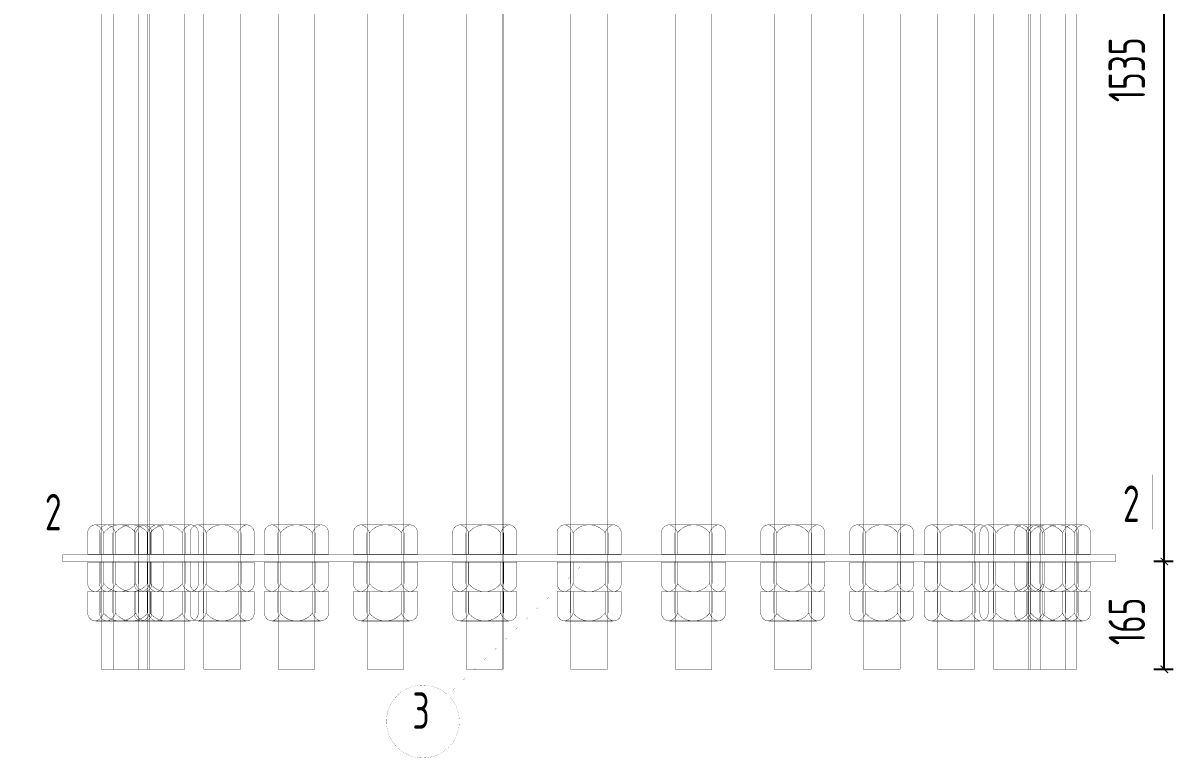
# Model space of a CAD drawing. Header units: inches. Extents: x -4449 to -2355, y -113 to 192.
# Drawn here: x -2601.8 to -2499.2, y 45.8 to 111.4 of the extents above; entities that cross this region are included whole.
import ezdxf
from ezdxf.enums import TextEntityAlignment as Align

# ---------------------------------------------------------------- set-up
doc = ezdxf.new("R2010")
doc.units = ezdxf.units.IN
doc.header["$MEASUREMENT"] = 0
doc.linetypes.add('细实线', pattern=[0])
doc.styles.get("Standard").update_dxf_attribs({"font": 'tssdeng.shx', "width": 0.7, "bigfont": 'hztxt.shx'})

msp = doc.modelspace()

# ---------------------------------------------------------------- linework, layer by layer
at = {"color": 2, "linetype": '细实线'}
for p, q in [((-2500.0162924, 63.3245862), (-2500.0162927, 152.8599178)), ((-2499.2423713, 63.3245862), (-2500.9449976, 63.3245862)), ((-2499.2423713, 63.3245862), (-2500.9449976, 63.3245862)), ((-2500.0162924, 53.7002671), (-2500.0162924, 63.3245862)), ((-2499.2423713, 53.7002671), (-2500.9449976, 53.7002671))]:
    msp.add_line(p, q, dxfattribs=at)
at = {"color": 3, "linetype": '细实线', "const_width": 0.0309568}
for points in [[(-2594.7896847, 53.7002674), (-2594.7896847, 164.5257596)], [(-2593.7403874, 53.7002671), (-2593.7403877, 164.5257593)], [(-2591.5232491, 164.5257596), (-2591.5232491, 53.7002674)], [(-2590.6451125, 53.7002671), (-2590.6451125, 164.5257593)], [(-2590.4739521, 164.5257593), (-2590.4739518, 53.7002671)], [(-2587.3786769, 164.5257593), (-2587.3786769, 53.7002671)], [(-2585.6590693, 53.7002671), (-2585.6590693, 164.5257593)], [(-2582.3926337, 164.5257593), (-2582.3926337, 53.7002671)], [(-2579.0322791, 53.7002671), (-2579.0322791, 164.5257593)], [(-2575.7658435, 164.5257593), (-2575.7658435, 53.7002671)], [(-2571.0970367, 53.7002671), (-2571.0970367, 164.5257593)], [(-2567.8306011, 164.5257593), (-2567.8306011, 53.7002671)], [(-2562.2512484, 53.7002671), (-2562.2512487, 164.5257593)], [(-2558.9848131, 164.5257593), (-2558.9848128, 53.7002671)], [(-2552.9384792, 53.7002671), (-2552.9384792, 164.5257593)], [(-2549.6720436, 164.5257593), (-2549.6720436, 53.7002671)], [(-2543.6257096, 53.7002671), (-2543.62571, 164.5257593)], [(-2540.3592744, 164.5257593), (-2540.3592741, 53.7002671)], [(-2534.7799216, 53.7002671), (-2534.7799216, 164.5257593)], [(-2531.513486, 164.5257593), (-2531.513486, 53.7002671)], [(-2526.8446792, 53.7002671), (-2526.8446795, 164.5257593)], [(-2523.578244, 164.5257593), (-2523.5782437, 53.7002671)], [(-2520.2178891, 53.7002671), (-2520.2178891, 164.5257593)], [(-2516.9514535, 164.5257593), (-2516.9514535, 53.7002671)], [(-2515.2318458, 53.7002671), (-2515.2318458, 164.5257593)], [(-2512.1365706, 53.7002671), (-2512.1365706, 164.5257593)], [(-2511.9654102, 164.5257593), (-2511.9654102, 53.7002671)], [(-2511.0872733, 53.7002671), (-2511.0872736, 164.5257593)], [(-2508.870135, 164.5257593), (-2508.870135, 53.7002671)], [(-2507.820838, 164.5257593), (-2507.8208377, 53.7002671)], [(-2594.7896847, 53.7002674), (-2591.5232491, 53.7002674)], [(-2593.7403874, 53.7002671), (-2590.4739518, 53.7002671)], [(-2590.6451125, 53.7002671), (-2587.3786769, 53.7002671)], [(-2585.6590693, 53.7002671), (-2582.3926337, 53.7002671)], [(-2579.0322791, 53.7002671), (-2575.7658435, 53.7002671)], [(-2571.0970367, 53.7002671), (-2567.8306011, 53.7002671)], [(-2562.2512484, 53.7002671), (-2558.9848128, 53.7002671)], [(-2552.9384792, 53.7002671), (-2549.6720436, 53.7002671)], [(-2543.6257096, 53.7002671), (-2540.3592741, 53.7002671)], [(-2534.7799216, 53.7002671), (-2531.513486, 53.7002671)], [(-2526.8446792, 53.7002671), (-2523.5782437, 53.7002671)], [(-2520.2178891, 53.7002671), (-2516.9514535, 53.7002671)], [(-2515.2318458, 53.7002671), (-2511.9654102, 53.7002671)], [(-2512.1365706, 53.7002671), (-2508.870135, 53.7002671)], [(-2511.0872733, 53.7002671), (-2507.8208377, 53.7002671)]]:
    msp.add_lwpolyline(points, dxfattribs=at)
at = {"color": 2, "linetype": '细实线'}
for points, const_width in [([(-2501.1010081, 66.2048089), (-2501.1010081, 71.0805115)], 0.0092871), ([(-2600.8064728, 65.4492032), (-2600.8064728, 70.3249057)], 0.0092871), ([(-2500.1258676, 70.105371), (-2505.0015701, 70.105371)], 0.0092871), ([(-2596.9059108, 69.3497652), (-2601.7816133, 69.3497652)], 0.0092871), ([(-2551.3052615, 63.6162322), (-2563.9030769, 51.4155551)], 0.0030957), ([(-2500.3446392, 63.6529331), (-2499.6879455, 62.9962394)], 0.0928705), ([(-2499.6879455, 62.9962394), (-2500.3446392, 63.6529331)], 0.0928705), ([(-2500.3446392, 54.0286139), (-2499.6879455, 53.3719202)], 0.0928705)]:
    msp.add_lwpolyline(points, dxfattribs=dict(at, const_width=const_width))
at = {"color": 5, "linetype": '细实线', "const_width": 0.0309568}
for points in [[(-2595.3000652, 66.5946063, 0.414214), (-2596.014598, 65.8800735, 0.414214)], [(-2594.5855324, 65.8800735, 0.250492), (-2595.3000652, 66.5946063, 0.250492)], [(-2594.2507682, 66.5946063, 0.414214), (-2594.965301, 65.8800735, 0.414214)], [(-2591.7274014, 65.8800735, 0.5), (-2594.5855324, 65.8800735, 0.5)], [(-2593.5362354, 65.8800735, 0.250492), (-2594.2507682, 66.5946063, 0.250492)], [(-2590.6781041, 65.8800735, 0.5), (-2593.5362354, 65.8800735, 0.5)], [(-2591.155493, 66.5946063, 0.414214), (-2591.8700258, 65.8800735, 0.414214)], [(-2591.0128686, 66.5946063, 0.250492), (-2591.7274011, 65.8800735, 0.250492)], [(-2590.4409602, 65.8800735, 0.250492), (-2591.155493, 66.5946063, 0.250492)], [(-2590.2983358, 65.8800735, 0.414214), (-2591.0128686, 66.5946063, 0.414214)], [(-2589.9635713, 66.5946063, 0.250492), (-2590.6781041, 65.8800735, 0.250492)], [(-2587.5828289, 65.8800735, 0.5), (-2590.4409602, 65.8800735, 0.5)], [(-2589.2490385, 65.8800735, 0.414214), (-2589.9635713, 66.5946063, 0.414214)], [(-2586.8682961, 66.5946063, 0.250492), (-2587.5828289, 65.8800735, 0.250492)], [(-2586.1694497, 66.5946063, 0.414214), (-2586.8839826, 65.8800735, 0.414214)], [(-2586.1537636, 65.8800735, 0.414214), (-2586.8682961, 66.5946063, 0.414214)], [(-2585.4549169, 65.8800735, 0.250492), (-2586.1694497, 66.5946063, 0.250492)], [(-2582.5967857, 65.8800735, 0.5), (-2585.4549169, 65.8800735, 0.5)], [(-2581.8822532, 66.5946063, 0.250492), (-2582.5967857, 65.8800735, 0.250492)], [(-2581.1677204, 65.8800735, 0.414214), (-2581.8822532, 66.5946063, 0.414214)], [(-2579.5426596, 66.5946063, 0.414214), (-2580.2571924, 65.8800735, 0.414214)], [(-2578.8281268, 65.8800735, 0.250492), (-2579.5426596, 66.594606, 0.250492)], [(-2575.9699955, 65.8800735, 0.5), (-2578.8281268, 65.8800735, 0.5)], [(-2575.2554627, 66.5946063, 0.250492), (-2575.9699955, 65.8800735, 0.250492)], [(-2574.5409302, 65.8800735, 0.414214), (-2575.2554627, 66.5946063, 0.414214)], [(-2571.6074172, 66.5946063, 0.414214), (-2572.32195, 65.8800735, 0.414214)], [(-2570.8928844, 65.8800735, 0.250492), (-2571.6074172, 66.594606, 0.250492)], [(-2568.0347534, 65.8800735, 0.5), (-2570.8928844, 65.8800735, 0.5)], [(-2567.3202206, 66.5946063, 0.250492), (-2568.0347531, 65.8800735, 0.250492)], [(-2566.6056878, 65.8800735, 0.414214), (-2567.3202206, 66.5946063, 0.414214)], [(-2562.7616292, 66.5946063, 0.414214), (-2563.4761617, 65.8800735, 0.414214)], [(-2562.0470963, 65.8800735, 0.250492), (-2562.7616292, 66.594606, 0.250492)], [(-2559.1889651, 65.8800735, 0.5), (-2562.0470963, 65.8800735, 0.5)], [(-2558.4744323, 66.5946063, 0.250492), (-2559.1889651, 65.8800735, 0.250492)], [(-2557.7598995, 65.8800735, 0.414214), (-2558.4744323, 66.5946063, 0.414214)], [(-2553.4488596, 66.5946063, 0.414214), (-2554.1633925, 65.8800735, 0.414214)], [(-2552.7343268, 65.8800735, 0.250492), (-2553.4488596, 66.594606, 0.250492)], [(-2549.8761959, 65.8800735, 0.5), (-2552.7343268, 65.8800735, 0.5)], [(-2549.1616631, 66.5946063, 0.250492), (-2549.8761956, 65.8800735, 0.250492)], [(-2548.4471303, 65.8800735, 0.414214), (-2549.1616631, 66.5946063, 0.414214)], [(-2544.1360905, 66.594606, 0.414214), (-2544.850623, 65.8800735, 0.414214)], [(-2543.4215576, 65.8800735, 0.250492), (-2544.1360905, 66.594606, 0.250492)], [(-2540.5634264, 65.8800735, 0.5), (-2543.4215576, 65.8800735, 0.5)], [(-2539.8488936, 66.594606, 0.250492), (-2540.5634264, 65.8800732, 0.250492)], [(-2539.1343608, 65.8800735, 0.414214), (-2539.8488936, 66.594606, 0.414214)], [(-2535.2903021, 66.594606, 0.414214), (-2536.0048349, 65.8800732, 0.414214)], [(-2534.5757693, 65.8800732, 0.250492), (-2535.2903021, 66.594606, 0.250492)], [(-2531.7176381, 65.8800732, 0.5), (-2534.5757693, 65.8800732, 0.5)], [(-2531.0031056, 66.594606, 0.250492), (-2531.7176381, 65.8800732, 0.250492)], [(-2530.2885727, 65.8800732, 0.414214), (-2531.0031056, 66.594606, 0.414214)], [(-2527.3550597, 66.594606, 0.414214), (-2528.0695925, 65.8800732, 0.414214)], [(-2526.6405269, 65.8800732, 0.250492), (-2527.3550597, 66.594606, 0.250492)], [(-2523.782396, 65.8800732, 0.5), (-2526.6405269, 65.8800732, 0.5)], [(-2523.0678632, 66.594606, 0.250492), (-2523.7823957, 65.8800732, 0.250492)], [(-2522.3533304, 65.8800732, 0.414214), (-2523.0678632, 66.594606, 0.414214)], [(-2520.7282695, 66.594606, 0.414214), (-2521.4428024, 65.8800732, 0.414214)], [(-2520.0137367, 65.8800732, 0.250492), (-2520.7282695, 66.594606, 0.250492)], [(-2517.1556055, 65.8800732, 0.5), (-2520.0137367, 65.8800732, 0.5)], [(-2516.441073, 66.594606, 0.250492), (-2517.1556055, 65.8800732, 0.250492)], [(-2515.7422263, 66.594606, 0.414214), (-2516.4567591, 65.8800732, 0.414214)], [(-2515.7265402, 65.8800732, 0.414214), (-2516.441073, 66.594606, 0.414214)], [(-2515.0276935, 65.8800732, 0.250492), (-2515.7422263, 66.594606, 0.250492)], [(-2512.1695623, 65.8800732, 0.5), (-2515.0276935, 65.8800732, 0.5)], [(-2512.6469511, 66.594606, 0.414214), (-2513.3614839, 65.8800732, 0.414214)], [(-2511.9324183, 65.8800732, 0.250492), (-2512.6469511, 66.594606, 0.250492)], [(-2511.5976541, 66.594606, 0.414214), (-2512.3121866, 65.8800732, 0.414214)], [(-2511.4550298, 66.594606, 0.250492), (-2512.1695623, 65.8800732, 0.250492)], [(-2509.0742871, 65.8800732, 0.5), (-2511.9324183, 65.8800732, 0.5)], [(-2510.8831213, 65.8800732, 0.250492), (-2511.5976541, 66.594606, 0.250492)], [(-2510.7404969, 65.8800732, 0.414214), (-2511.4550298, 66.594606, 0.414214)], [(-2508.0249901, 65.8800732, 0.5), (-2510.8831213, 65.8800732, 0.5)], [(-2508.3597546, 66.594606, 0.250492), (-2509.0742871, 65.8800732, 0.250492)], [(-2507.6452217, 65.8800732, 0.414214), (-2508.3597546, 66.594606, 0.414214)], [(-2507.3104572, 66.594606, 0.250492), (-2508.0249901, 65.8800732, 0.250492)], [(-2506.5959244, 65.8800732, 0.414214), (-2507.3104572, 66.594606, 0.414214)], [(-2596.014598, 61.3523912, 0.414214), (-2595.3000652, 60.6378584, 0.414214)], [(-2595.3000652, 60.6378584, 0.250492), (-2594.5855327, 61.3523912, 0.250492)], [(-2594.965301, 61.3523912, 0.414214), (-2594.2507682, 60.6378584, 0.414214)], [(-2594.5855324, 61.3523912, 0.5), (-2591.7274014, 61.3523912, 0.5)], [(-2594.2507682, 60.6378584, 0.250492), (-2593.5362354, 61.3523912, 0.250492)], [(-2593.5362354, 61.3523912, 0.5), (-2590.6781041, 61.3523912, 0.5)], [(-2591.8700258, 61.3523912, 0.414214), (-2591.155493, 60.6378584, 0.414214)], [(-2591.7274014, 61.3523912, 0.250492), (-2591.0128686, 60.6378584, 0.250492)], [(-2591.155493, 60.6378584, 0.250492), (-2590.4409602, 61.3523912, 0.250492)], [(-2591.0128686, 60.6378584, 0.414214), (-2590.2983358, 61.3523912, 0.414214)], [(-2590.6781041, 61.3523912, 0.250492), (-2589.9635713, 60.6378584, 0.250492)], [(-2590.4409602, 61.3523912, 0.5), (-2587.5828289, 61.3523912, 0.5)], [(-2589.9635713, 60.6378584, 0.414214), (-2589.2490385, 61.3523912, 0.414214)], [(-2587.5828289, 61.3523912, 0.250492), (-2586.8682961, 60.6378584, 0.250492)], [(-2586.8839826, 61.3523912, 0.414214), (-2586.1694497, 60.6378584, 0.414214)], [(-2586.8682961, 60.6378584, 0.414214), (-2586.1537636, 61.3523912, 0.414214)], [(-2586.1694497, 60.6378584, 0.250492), (-2585.4549169, 61.3523912, 0.250492)], [(-2585.4549169, 61.3523912, 0.5), (-2582.5967857, 61.3523912, 0.5)], [(-2582.5967857, 61.3523912, 0.250492), (-2581.8822529, 60.6378584, 0.250492)], [(-2581.8822532, 60.6378584, 0.414214), (-2581.1677204, 61.3523912, 0.414214)], [(-2580.2571924, 61.3523912, 0.414214), (-2579.5426596, 60.6378584, 0.414214)], [(-2579.5426596, 60.6378584, 0.250492), (-2578.8281268, 61.3523912, 0.250492)], [(-2578.8281268, 61.3523912, 0.5), (-2575.9699955, 61.3523912, 0.5)], [(-2575.9699955, 61.3523912, 0.250492), (-2575.2554627, 60.6378584, 0.250492)], [(-2575.2554627, 60.6378584, 0.414214), (-2574.5409302, 61.3523912, 0.414214)], [(-2572.32195, 61.3523909, 0.414214), (-2571.6074172, 60.6378584, 0.414214)], [(-2571.6074172, 60.6378584, 0.250492), (-2570.8928847, 61.3523912, 0.250492)], [(-2570.8928844, 61.3523909, 0.5), (-2568.0347534, 61.3523909, 0.5)], [(-2568.0347534, 61.3523909, 0.250492), (-2567.3202206, 60.6378584, 0.250492)], [(-2567.3202206, 60.6378584, 0.414214), (-2566.6056878, 61.3523909, 0.414214)], [(-2563.4761617, 61.3523909, 0.414214), (-2562.7616292, 60.6378581, 0.414214)], [(-2562.7616292, 60.6378581, 0.250492), (-2562.0470963, 61.3523909, 0.250492)], [(-2562.0470963, 61.3523909, 0.5), (-2559.1889651, 61.3523909, 0.5)], [(-2559.1889651, 61.3523909, 0.250492), (-2558.4744323, 60.6378584, 0.250492)], [(-2558.4744323, 60.6378581, 0.414214), (-2557.7598995, 61.3523909, 0.414214)], [(-2554.1633925, 61.3523909, 0.414214), (-2553.4488596, 60.6378581, 0.414214)], [(-2553.4488596, 60.6378581, 0.250492), (-2552.7343271, 61.3523909, 0.250492)], [(-2552.7343268, 61.3523909, 0.5), (-2549.8761959, 61.3523909, 0.5)], [(-2549.8761959, 61.3523909, 0.250492), (-2549.1616631, 60.6378584, 0.250492)], [(-2549.1616631, 60.6378581, 0.414214), (-2548.4471303, 61.3523909, 0.414214)], [(-2544.850623, 61.3523909, 0.414214), (-2544.1360905, 60.6378581, 0.414214)], [(-2544.1360905, 60.6378581, 0.250492), (-2543.4215576, 61.3523909, 0.250492)], [(-2543.4215576, 61.3523909, 0.5), (-2540.5634264, 61.3523909, 0.5)], [(-2540.5634264, 61.3523909, 0.250492), (-2539.8488936, 60.6378584, 0.250492)], [(-2539.8488936, 60.6378581, 0.414214), (-2539.1343608, 61.3523909, 0.414214)], [(-2536.0048349, 61.3523909, 0.414214), (-2535.2903021, 60.6378581, 0.414214)], [(-2535.2903021, 60.6378581, 0.250492), (-2534.5757693, 61.3523909, 0.250492)], [(-2534.5757693, 61.3523909, 0.5), (-2531.7176381, 61.3523909, 0.5)], [(-2531.7176381, 61.3523909, 0.250492), (-2531.0031052, 60.6378584, 0.250492)], [(-2531.0031056, 60.6378581, 0.414214), (-2530.2885727, 61.3523909, 0.414214)], [(-2528.0695925, 61.3523909, 0.414214), (-2527.3550597, 60.6378581, 0.414214)], [(-2527.3550597, 60.6378581, 0.250492), (-2526.6405272, 61.3523909, 0.250492)], [(-2526.6405269, 61.3523909, 0.5), (-2523.782396, 61.3523909, 0.5)], [(-2523.782396, 61.3523909, 0.250492), (-2523.0678632, 60.6378581, 0.250492)], [(-2523.0678632, 60.6378581, 0.414214), (-2522.3533304, 61.3523909, 0.414214)], [(-2521.4428024, 61.3523909, 0.414214), (-2520.7282695, 60.6378581, 0.414214)], [(-2520.7282695, 60.6378581, 0.250492), (-2520.0137367, 61.3523909, 0.250492)], [(-2520.0137367, 61.3523909, 0.5), (-2517.1556055, 61.3523909, 0.5)], [(-2517.1556055, 61.3523909, 0.250492), (-2516.4410727, 60.6378581, 0.250492)], [(-2516.4567591, 61.3523909, 0.414214), (-2515.7422263, 60.6378581, 0.414214)], [(-2516.441073, 60.6378581, 0.414214), (-2515.7265402, 61.3523909, 0.414214)], [(-2515.7422263, 60.6378581, 0.250492), (-2515.0276935, 61.3523909, 0.250492)], [(-2515.0276935, 61.3523909, 0.5), (-2512.1695623, 61.3523909, 0.5)], [(-2513.3614839, 61.3523909, 0.414214), (-2512.6469511, 60.6378581, 0.414214)], [(-2512.6469511, 60.6378581, 0.250492), (-2511.9324183, 61.3523909, 0.250492)], [(-2512.3121866, 61.3523909, 0.414214), (-2511.5976541, 60.6378581, 0.414214)], [(-2512.1695623, 61.3523909, 0.250492), (-2511.4550294, 60.6378581, 0.250492)], [(-2511.9324183, 61.3523909, 0.5), (-2509.0742871, 61.3523909, 0.5)], [(-2511.5976541, 60.6378581, 0.250492), (-2510.8831213, 61.3523909, 0.250492)], [(-2511.4550298, 60.6378581, 0.414214), (-2510.7404969, 61.3523909, 0.414214)], [(-2510.8831213, 61.3523909, 0.5), (-2508.0249901, 61.3523909, 0.5)], [(-2509.0742871, 61.3523909, 0.250492), (-2508.3597542, 60.6378581, 0.250492)], [(-2508.3597546, 60.6378581, 0.414214), (-2507.6452217, 61.3523909, 0.414214)], [(-2508.0249901, 61.3523909, 0.250492), (-2507.3104572, 60.6378581, 0.250492)], [(-2507.3104572, 60.6378581, 0.414214), (-2506.5959244, 61.3523909, 0.414214)], [(-2596.014598, 58.7275767, 0.414214), (-2595.3000652, 58.0130439, 0.414214)], [(-2595.3000652, 58.0130439, 0.250492), (-2594.5855327, 58.7275767, 0.250492)], [(-2594.965301, 58.7275767, 0.414214), (-2594.2507682, 58.0130439, 0.414214)], [(-2594.5855324, 58.7275767, 0.5), (-2591.7274014, 58.7275767, 0.5)], [(-2594.2507682, 58.0130439, 0.250492), (-2593.5362354, 58.7275767, 0.250492)], [(-2593.5362354, 58.7275767, 0.5), (-2590.6781041, 58.7275767, 0.5)], [(-2591.8700258, 58.7275767, 0.414214), (-2591.155493, 58.0130439, 0.414214)], [(-2591.7274014, 58.7275767, 0.250492), (-2591.0128686, 58.0130442, 0.250492)], [(-2591.155493, 58.0130439, 0.250492), (-2590.4409602, 58.7275767, 0.250492)], [(-2591.0128686, 58.0130439, 0.414214), (-2590.2983358, 58.7275767, 0.414214)], [(-2590.6781041, 58.7275767, 0.250492), (-2589.9635713, 58.0130442, 0.250492)], [(-2590.4409602, 58.7275767, 0.5), (-2587.5828289, 58.7275767, 0.5)], [(-2589.9635713, 58.0130439, 0.414214), (-2589.2490385, 58.7275767, 0.414214)], [(-2587.5828289, 58.7275767, 0.250492), (-2586.8682961, 58.0130442, 0.250492)], [(-2586.8839826, 58.7275767, 0.414214), (-2586.1694497, 58.0130439, 0.414214)], [(-2586.8682961, 58.0130439, 0.414214), (-2586.1537636, 58.7275767, 0.414214)], [(-2586.1694497, 58.0130439, 0.250492), (-2585.4549169, 58.7275767, 0.250492)], [(-2585.4549169, 58.7275767, 0.5), (-2582.5967857, 58.7275767, 0.5)], [(-2582.5967857, 58.7275767, 0.250492), (-2581.8822529, 58.0130442, 0.250492)], [(-2581.8822532, 58.0130439, 0.414214), (-2581.1677204, 58.7275767, 0.414214)], [(-2580.2571924, 58.7275767, 0.414214), (-2579.5426596, 58.0130439, 0.414214)], [(-2579.5426596, 58.0130439, 0.250492), (-2578.8281268, 58.7275767, 0.250492)], [(-2578.8281268, 58.7275767, 0.5), (-2575.9699955, 58.7275767, 0.5)], [(-2575.9699955, 58.7275767, 0.250492), (-2575.2554627, 58.0130442, 0.250492)], [(-2575.2554627, 58.0130439, 0.414214), (-2574.5409302, 58.7275767, 0.414214)], [(-2572.32195, 58.7275767, 0.414214), (-2571.6074172, 58.0130439, 0.414214)], [(-2571.6074172, 58.0130439, 0.250492), (-2570.8928847, 58.7275767, 0.250492)], [(-2570.8928844, 58.7275767, 0.5), (-2568.0347534, 58.7275767, 0.5)], [(-2568.0347534, 58.7275767, 0.250492), (-2567.3202206, 58.0130442, 0.250492)], [(-2567.3202206, 58.0130439, 0.414214), (-2566.6056878, 58.7275767, 0.414214)], [(-2563.4761617, 58.7275767, 0.414214), (-2562.7616292, 58.0130439, 0.414214)], [(-2562.7616292, 58.0130439, 0.250492), (-2562.0470963, 58.7275767, 0.250492)], [(-2562.0470963, 58.7275767, 0.5), (-2559.1889651, 58.7275767, 0.5)], [(-2559.1889651, 58.7275767, 0.250492), (-2558.4744323, 58.0130439, 0.250492)], [(-2558.4744323, 58.0130439, 0.414214), (-2557.7598995, 58.7275767, 0.414214)], [(-2554.1633925, 58.7275767, 0.414214), (-2553.4488596, 58.0130439, 0.414214)], [(-2553.4488596, 58.0130439, 0.250492), (-2552.7343271, 58.7275767, 0.250492)], [(-2552.7343268, 58.7275767, 0.5), (-2549.8761959, 58.7275767, 0.5)], [(-2549.8761959, 58.7275767, 0.250492), (-2549.1616631, 58.0130439, 0.250492)], [(-2549.1616631, 58.0130439, 0.414214), (-2548.4471303, 58.7275767, 0.414214)], [(-2544.850623, 58.7275767, 0.414214), (-2544.1360905, 58.0130439, 0.414214)], [(-2544.1360905, 58.0130439, 0.250492), (-2543.4215576, 58.7275767, 0.250492)], [(-2543.4215576, 58.7275767, 0.5), (-2540.5634264, 58.7275767, 0.5)], [(-2540.5634264, 58.7275767, 0.250492), (-2539.8488936, 58.0130439, 0.250492)], [(-2539.8488936, 58.0130439, 0.414214), (-2539.1343608, 58.7275767, 0.414214)], [(-2536.0048349, 58.7275767, 0.414214), (-2535.2903021, 58.0130439, 0.414214)], [(-2535.2903021, 58.0130439, 0.250492), (-2534.5757693, 58.7275767, 0.250492)], [(-2534.5757693, 58.7275767, 0.5), (-2531.7176381, 58.7275767, 0.5)], [(-2531.7176381, 58.7275767, 0.250492), (-2531.0031052, 58.0130439, 0.250492)], [(-2531.0031056, 58.0130439, 0.414214), (-2530.2885727, 58.7275767, 0.414214)], [(-2528.0695925, 58.7275767, 0.414214), (-2527.3550597, 58.0130439, 0.414214)], [(-2527.3550597, 58.0130439, 0.250492), (-2526.6405272, 58.7275767, 0.250492)], [(-2526.6405269, 58.7275767, 0.5), (-2523.782396, 58.7275767, 0.5)], [(-2523.782396, 58.7275767, 0.250492), (-2523.0678632, 58.0130439, 0.250492)], [(-2523.0678632, 58.0130439, 0.414214), (-2522.3533304, 58.7275767, 0.414214)], [(-2521.4428024, 58.7275767, 0.414214), (-2520.7282695, 58.0130439, 0.414214)], [(-2520.7282695, 58.0130439, 0.250492), (-2520.0137367, 58.7275767, 0.250492)], [(-2520.0137367, 58.7275764, 0.5), (-2517.1556055, 58.7275764, 0.5)], [(-2517.1556055, 58.7275764, 0.250492), (-2516.4410727, 58.0130439, 0.250492)], [(-2516.4567591, 58.7275764, 0.414214), (-2515.7422263, 58.0130439, 0.414214)], [(-2516.441073, 58.0130439, 0.414214), (-2515.7265402, 58.7275764, 0.414214)], [(-2515.7422263, 58.0130439, 0.250492), (-2515.0276935, 58.7275767, 0.250492)], [(-2515.0276935, 58.7275764, 0.5), (-2512.1695623, 58.7275764, 0.5)], [(-2513.3614839, 58.7275764, 0.414214), (-2512.6469511, 58.0130439, 0.414214)], [(-2512.6469511, 58.0130439, 0.250492), (-2511.9324183, 58.7275767, 0.250492)], [(-2512.3121866, 58.7275764, 0.414214), (-2511.5976541, 58.0130439, 0.414214)], [(-2512.1695623, 58.7275764, 0.250492), (-2511.4550294, 58.0130439, 0.250492)], [(-2511.9324183, 58.7275764, 0.5), (-2509.0742871, 58.7275764, 0.5)], [(-2511.5976541, 58.0130439, 0.250492), (-2510.8831213, 58.7275767, 0.250492)], [(-2511.4550298, 58.0130439, 0.414214), (-2510.7404969, 58.7275764, 0.414214)], [(-2510.8831213, 58.7275764, 0.5), (-2508.0249901, 58.7275764, 0.5)], [(-2509.0742871, 58.7275764, 0.250492), (-2508.3597542, 58.0130439, 0.250492)], [(-2508.3597546, 58.0130436, 0.414214), (-2507.6452217, 58.7275764, 0.414214)], [(-2508.0249901, 58.7275764, 0.250492), (-2507.3104572, 58.0130439, 0.250492)], [(-2507.3104572, 58.0130436, 0.414214), (-2506.5959244, 58.7275764, 0.414214)]]:
    msp.add_lwpolyline(points, format="xyb", dxfattribs=at)
for points in [[(-2596.014598, 65.8800735), (-2596.014598, 63.9697921)], [(-2595.3000652, 66.5946063), (-2591.0128686, 66.5946063)], [(-2594.965301, 65.8800735), (-2594.965301, 63.9697921)], [(-2594.8480139, 65.8800735), (-2594.8480139, 63.9697921)], [(-2594.5855324, 65.8800735), (-2594.5855324, 63.9697921)], [(-2594.2507682, 66.5946063), (-2589.9635713, 66.5946063)], [(-2593.7987169, 65.8800735), (-2593.7987169, 63.9697921)], [(-2593.5362354, 65.8800735), (-2593.5362354, 63.9697921)], [(-2591.8700258, 65.8800735), (-2591.8700258, 63.9697921)], [(-2591.7274014, 65.8800735), (-2591.7274014, 63.9697921)], [(-2591.4649199, 65.8800735), (-2591.4649199, 63.9697921)], [(-2591.155493, 66.5946063), (-2586.8682961, 66.5946063)], [(-2590.7034417, 65.8800735), (-2590.7034417, 63.9697921)], [(-2590.6781041, 65.8800735), (-2590.6781041, 63.9697921)], [(-2590.4409602, 65.8800735), (-2590.4409602, 63.9697921)], [(-2590.4156229, 65.8800735), (-2590.4156229, 63.9697921)], [(-2590.2983358, 65.8800735), (-2590.2983358, 63.9697921)], [(-2589.2490385, 65.8800735), (-2589.2490385, 63.9697921)], [(-2587.5828289, 65.8800735), (-2587.5828289, 63.9697921)], [(-2587.3203477, 65.8800735), (-2587.3203477, 63.9697921)], [(-2586.8839826, 65.8800735), (-2586.8839826, 63.9697921)], [(-2586.1694497, 66.5946063), (-2581.8822532, 66.5946063)], [(-2586.1537636, 65.8800735), (-2586.1537636, 63.9697921)], [(-2585.7173984, 65.8800735), (-2585.7173984, 63.9697921)], [(-2585.4549169, 65.8800735), (-2585.4549169, 63.9697921)], [(-2582.5967857, 65.8800735), (-2582.5967857, 63.9697921)], [(-2582.3343045, 65.8800735), (-2582.3343045, 63.9697921)], [(-2581.1677204, 65.8800735), (-2581.1677204, 63.9697921)], [(-2580.2571924, 65.8800735), (-2580.2571924, 63.9697921)], [(-2579.5426596, 66.5946063), (-2575.2554627, 66.5946063)], [(-2579.0906083, 65.8800735), (-2579.0906083, 63.9697921)], [(-2578.8281268, 65.8800735), (-2578.8281268, 63.9697921)], [(-2575.9699955, 65.8800735), (-2575.9699955, 63.9697921)], [(-2575.7075143, 65.8800735), (-2575.7075143, 63.9697921)], [(-2574.5409302, 65.8800735), (-2574.5409302, 63.9697918)], [(-2572.32195, 65.8800735), (-2572.32195, 63.9697918)], [(-2571.6074172, 66.5946063), (-2567.3202206, 66.5946063)], [(-2571.1553659, 65.8800735), (-2571.1553659, 63.9697918)], [(-2570.8928844, 65.8800735), (-2570.8928844, 63.9697918)], [(-2568.0347534, 65.8800735), (-2568.0347534, 63.9697918)], [(-2567.7722719, 65.8800735), (-2567.7722719, 63.9697918)], [(-2566.6056878, 65.8800735), (-2566.6056878, 63.9697918)], [(-2563.4761617, 65.8800735), (-2563.4761617, 63.9697918)], [(-2562.7616292, 66.5946063), (-2558.4744323, 66.5946063)], [(-2562.3095775, 65.8800735), (-2562.3095775, 63.9697918)], [(-2562.0470963, 65.8800735), (-2562.0470963, 63.9697918)], [(-2559.1889651, 65.8800735), (-2559.1889651, 63.9697918)], [(-2558.9264836, 65.8800735), (-2558.9264836, 63.9697918)], [(-2557.7598995, 65.8800735), (-2557.7598995, 63.9697918)], [(-2554.1633925, 65.8800735), (-2554.1633925, 63.9697918)], [(-2553.4488596, 66.5946063), (-2549.1616631, 66.5946063)], [(-2552.9968083, 65.8800735), (-2552.9968083, 63.9697918)], [(-2552.7343268, 65.8800735), (-2552.7343268, 63.9697918)], [(-2549.8761959, 65.8800735), (-2549.8761959, 63.9697918)], [(-2549.6137144, 65.8800735), (-2549.6137144, 63.9697918)], [(-2548.4471303, 65.8800735), (-2548.4471303, 63.9697918)], [(-2544.850623, 65.8800735), (-2544.850623, 63.9697918)], [(-2544.1360905, 66.594606), (-2539.8488936, 66.594606)], [(-2543.6840388, 65.8800735), (-2543.6840388, 63.9697918)], [(-2543.4215576, 65.8800735), (-2543.4215576, 63.9697918)], [(-2540.5634264, 65.8800735), (-2540.5634264, 63.9697918)], [(-2540.3009449, 65.8800735), (-2540.3009449, 63.9697918)], [(-2539.1343608, 65.8800735), (-2539.1343608, 63.9697918)], [(-2536.0048349, 65.8800732), (-2536.0048349, 63.9697918)], [(-2535.2903021, 66.594606), (-2531.0031056, 66.594606)], [(-2534.8382508, 65.8800732), (-2534.8382508, 63.9697918)], [(-2534.5757693, 65.8800732), (-2534.5757693, 63.9697918)], [(-2531.7176381, 65.8800732), (-2531.7176381, 63.9697918)], [(-2531.4551569, 65.8800732), (-2531.4551569, 63.9697918)], [(-2530.2885727, 65.8800732), (-2530.2885727, 63.9697918)], [(-2528.0695925, 65.8800732), (-2528.0695925, 63.9697918)], [(-2527.3550597, 66.594606), (-2523.0678632, 66.594606)], [(-2526.9030084, 65.8800732), (-2526.9030084, 63.9697918)], [(-2526.6405269, 65.8800732), (-2526.6405269, 63.9697918)], [(-2523.782396, 65.8800732), (-2523.782396, 63.9697918)], [(-2523.5199145, 65.8800732), (-2523.5199145, 63.9697918)], [(-2522.3533304, 65.8800732), (-2522.3533304, 63.9697918)], [(-2521.4428024, 65.8800732), (-2521.4428024, 63.9697918)], [(-2520.7282695, 66.594606), (-2516.441073, 66.594606)], [(-2520.2762182, 65.8800732), (-2520.2762182, 63.9697918)], [(-2520.0137367, 65.8800732), (-2520.0137367, 63.9697918)], [(-2517.1556055, 65.8800732), (-2517.1556055, 63.9697918)], [(-2516.8931243, 65.8800732), (-2516.8931243, 63.9697918)], [(-2516.4567591, 65.8800732), (-2516.4567591, 63.9697918)], [(-2515.7422263, 66.594606), (-2511.4550298, 66.594606)], [(-2515.7265402, 65.8800732), (-2515.7265402, 63.9697918)], [(-2515.290175, 65.8800732), (-2515.290175, 63.9697918)], [(-2515.0276935, 65.8800732), (-2515.0276935, 63.9697918)], [(-2513.3614839, 65.8800732), (-2513.3614839, 63.9697918)], [(-2512.6469511, 66.594606), (-2508.3597546, 66.594606)], [(-2512.3121866, 65.8800732), (-2512.3121866, 63.9697918)], [(-2512.1948998, 65.8800732), (-2512.1948998, 63.9697918)], [(-2512.1695623, 65.8800732), (-2512.1695623, 63.9697918)], [(-2511.9324183, 65.8800732), (-2511.9324183, 63.9697918)], [(-2511.9070811, 65.8800732), (-2511.9070811, 63.9697918)], [(-2511.5976541, 66.594606), (-2507.3104572, 66.594606)], [(-2511.1456025, 65.8800732), (-2511.1456025, 63.9697918)], [(-2510.8831213, 65.8800732), (-2510.8831213, 63.9697918)], [(-2510.7404969, 65.8800732), (-2510.7404969, 63.9697918)], [(-2509.0742871, 65.8800732), (-2509.0742871, 63.9697918)], [(-2508.8118059, 65.8800732), (-2508.8118059, 63.9697918)], [(-2508.0249901, 65.8800732), (-2508.0249901, 63.9697918)], [(-2507.7625085, 65.8800732), (-2507.7625085, 63.9697918)], [(-2507.6452217, 65.8800732), (-2507.6452217, 63.9697918)], [(-2506.5959244, 65.8800732), (-2506.5959244, 63.9697918)], [(-2596.014598, 63.9697921), (-2590.2983358, 63.9697921)], [(-2594.965301, 63.9697921), (-2589.2490385, 63.9697921)], [(-2591.8700258, 63.9697921), (-2586.1537636, 63.9697921)], [(-2586.8839826, 63.9697921), (-2581.1677204, 63.9697921)], [(-2580.2571924, 63.9697921), (-2574.5409302, 63.9697921)], [(-2572.32195, 63.9697918), (-2566.6056878, 63.9697918)], [(-2563.4761617, 63.9697918), (-2557.7598995, 63.9697918)], [(-2554.1633925, 63.9697918), (-2548.4471303, 63.9697918)], [(-2544.850623, 63.9697918), (-2539.1343608, 63.9697918)], [(-2536.0048349, 63.9697918), (-2530.2885727, 63.9697918)], [(-2528.0695925, 63.9697918), (-2522.3533304, 63.9697918)], [(-2521.4428024, 63.9697918), (-2515.7265402, 63.9697918)], [(-2516.4567591, 63.9697918), (-2510.7404969, 63.9697918)], [(-2513.3614839, 63.9697918), (-2507.6452217, 63.9697918)], [(-2512.3121866, 63.9697918), (-2506.5959244, 63.9697918)], [(-2596.014598, 61.3523912), (-2596.014598, 63.2626725)], [(-2590.2983358, 63.2626725), (-2596.014598, 63.2626725)], [(-2594.965301, 61.3523912), (-2594.965301, 63.2626725)], [(-2589.2490385, 63.2626725), (-2594.965301, 63.2626725)], [(-2594.8480139, 61.3523912), (-2594.8480139, 63.2626725)], [(-2594.5855324, 61.3523912), (-2594.5855324, 63.2626725)], [(-2593.7987169, 61.3523912), (-2593.7987169, 63.2626725)], [(-2593.5362354, 61.3523912), (-2593.5362354, 63.2626725)], [(-2591.8700258, 61.3523912), (-2591.8700258, 63.2626725)], [(-2586.1537636, 63.2626725), (-2591.8700258, 63.2626725)], [(-2591.7274014, 61.3523912), (-2591.7274014, 63.2626725)], [(-2591.4649199, 61.3523912), (-2591.4649199, 63.2626725)], [(-2590.7034417, 61.3523912), (-2590.7034417, 63.2626725)], [(-2590.6781041, 61.3523912), (-2590.6781041, 63.2626725)], [(-2590.4409602, 61.3523912), (-2590.4409602, 63.2626725)], [(-2590.4156226, 61.3523912), (-2590.4156226, 63.2626725)], [(-2590.2983358, 61.3523912), (-2590.2983358, 63.2626725)], [(-2589.2490385, 61.3523912), (-2589.2490385, 63.2626725)], [(-2587.5828289, 61.3523912), (-2587.5828289, 63.2626725)], [(-2587.3203477, 61.3523912), (-2587.3203477, 63.2626725)], [(-2586.8839826, 61.3523912), (-2586.8839826, 63.2626725)], [(-2581.1677204, 63.2626725), (-2586.8839826, 63.2626725)], [(-2586.1537636, 61.3523912), (-2586.1537636, 63.2626725)], [(-2585.7173984, 61.3523912), (-2585.7173984, 63.2626725)], [(-2585.4549169, 61.3523912), (-2585.4549169, 63.2626725)], [(-2582.5967857, 61.3523912), (-2582.5967857, 63.2626725)], [(-2582.3343045, 61.3523912), (-2582.3343045, 63.2626725)], [(-2581.1677204, 61.3523912), (-2581.1677204, 63.2626725)], [(-2580.2571924, 61.3523912), (-2580.2571924, 63.2626725)], [(-2574.5409302, 63.2626725), (-2580.2571924, 63.2626725)], [(-2579.0906083, 61.3523912), (-2579.0906083, 63.2626725)], [(-2578.8281268, 61.3523912), (-2578.8281268, 63.2626725)], [(-2575.9699955, 61.3523912), (-2575.9699955, 63.2626725)], [(-2575.7075143, 61.3523912), (-2575.7075143, 63.2626725)], [(-2574.5409302, 61.3523909), (-2574.5409302, 63.2626725)], [(-2572.32195, 61.3523912), (-2572.32195, 63.2626725)], [(-2566.6056878, 63.2626725), (-2572.32195, 63.2626725)], [(-2571.1553659, 61.3523909), (-2571.1553659, 63.2626725)], [(-2570.8928844, 61.3523909), (-2570.8928844, 63.2626725)], [(-2568.0347534, 61.3523909), (-2568.0347534, 63.2626725)], [(-2567.7722719, 61.3523909), (-2567.7722719, 63.2626725)], [(-2566.6056878, 61.3523909), (-2566.6056878, 63.2626725)], [(-2563.4761617, 61.3523909), (-2563.4761617, 63.2626725)], [(-2557.7598995, 63.2626725), (-2563.4761617, 63.2626725)], [(-2562.3095775, 61.3523909), (-2562.3095775, 63.2626725)], [(-2562.0470963, 61.3523909), (-2562.0470963, 63.2626725)], [(-2559.1889651, 61.3523909), (-2559.1889651, 63.2626725)], [(-2558.9264836, 61.3523909), (-2558.9264836, 63.2626725)], [(-2557.7598995, 61.3523909), (-2557.7598995, 63.2626725)], [(-2554.1633925, 61.3523909), (-2554.1633925, 63.2626725)], [(-2548.4471303, 63.2626725), (-2554.1633925, 63.2626725)], [(-2552.9968083, 61.3523909), (-2552.9968083, 63.2626725)], [(-2552.7343268, 61.3523909), (-2552.7343268, 63.2626725)], [(-2549.8761959, 61.3523909), (-2549.8761959, 63.2626725)], [(-2549.6137144, 61.3523909), (-2549.6137144, 63.2626725)], [(-2548.4471303, 61.3523909), (-2548.4471303, 63.2626725)], [(-2544.850623, 61.3523909), (-2544.850623, 63.2626725)], [(-2539.1343608, 63.2626725), (-2544.850623, 63.2626725)], [(-2543.6840388, 61.3523909), (-2543.6840388, 63.2626725)], [(-2543.4215576, 61.3523909), (-2543.4215576, 63.2626725)], [(-2540.5634264, 61.3523909), (-2540.5634264, 63.2626725)], [(-2540.3009449, 61.3523909), (-2540.3009449, 63.2626725)], [(-2539.1343608, 61.3523909), (-2539.1343608, 63.2626725)], [(-2536.0048349, 61.3523909), (-2536.0048349, 63.2626725)], [(-2530.2885727, 63.2626722), (-2536.0048349, 63.2626725)], [(-2534.8382508, 61.3523909), (-2534.8382508, 63.2626725)], [(-2534.5757693, 61.3523909), (-2534.5757693, 63.2626725)], [(-2531.7176381, 61.3523909), (-2531.7176381, 63.2626722)], [(-2531.4551569, 61.3523909), (-2531.4551569, 63.2626722)], [(-2530.2885727, 61.3523909), (-2530.2885727, 63.2626722)], [(-2528.0695925, 61.3523909), (-2528.0695925, 63.2626722)], [(-2522.3533304, 63.2626722), (-2528.0695925, 63.2626722)], [(-2526.9030084, 61.3523909), (-2526.9030084, 63.2626722)], [(-2526.6405269, 61.3523909), (-2526.6405269, 63.2626722)], [(-2523.782396, 61.3523909), (-2523.782396, 63.2626722)], [(-2523.5199145, 61.3523909), (-2523.5199145, 63.2626722)], [(-2522.3533304, 61.3523909), (-2522.3533304, 63.2626722)], [(-2521.4428024, 61.3523909), (-2521.4428024, 63.2626722)], [(-2515.7265402, 63.2626722), (-2521.4428024, 63.2626722)], [(-2520.2762182, 61.3523909), (-2520.2762182, 63.2626722)], [(-2520.0137367, 61.3523909), (-2520.0137367, 63.2626722)], [(-2517.1556055, 61.3523909), (-2517.1556055, 63.2626722)], [(-2516.8931243, 61.3523909), (-2516.8931243, 63.2626722)], [(-2516.4567591, 61.3523909), (-2516.4567591, 63.2626722)], [(-2510.7404969, 63.2626722), (-2516.4567591, 63.2626722)], [(-2515.7265402, 61.3523909), (-2515.7265402, 63.2626722)], [(-2515.290175, 61.3523909), (-2515.290175, 63.2626722)], [(-2515.0276935, 61.3523909), (-2515.0276935, 63.2626722)], [(-2513.3614839, 61.3523909), (-2513.3614839, 63.2626722)], [(-2507.6452217, 63.2626722), (-2513.3614839, 63.2626722)], [(-2512.3121866, 61.3523909), (-2512.3121866, 63.2626722)], [(-2506.5959244, 63.2626722), (-2512.3121866, 63.2626722)], [(-2512.1948998, 61.3523909), (-2512.1948998, 63.2626722)], [(-2512.1695623, 61.3523909), (-2512.1695623, 63.2626722)], [(-2511.9324183, 61.3523909), (-2511.9324183, 63.2626722)], [(-2511.9070811, 61.3523909), (-2511.9070811, 63.2626722)], [(-2511.1456025, 61.3523909), (-2511.1456025, 63.2626722)], [(-2510.8831213, 61.3523909), (-2510.8831213, 63.2626722)], [(-2510.7404969, 61.3523909), (-2510.7404969, 63.2626722)], [(-2509.0742871, 61.3523909), (-2509.0742871, 63.2626722)], [(-2508.8118059, 61.3523909), (-2508.8118059, 63.2626722)], [(-2508.0249901, 61.3523909), (-2508.0249901, 63.2626722)], [(-2507.7625085, 61.3523909), (-2507.7625085, 63.2626722)], [(-2507.6452217, 61.3523909), (-2507.6452217, 63.2626722)], [(-2506.5959244, 61.3523909), (-2506.5959244, 63.2626722)], [(-2596.014598, 58.7275767), (-2596.014598, 60.6378584)], [(-2590.2983358, 60.6378584), (-2596.014598, 60.6378584)], [(-2591.0128686, 60.6378584), (-2595.3000652, 60.6378584)], [(-2594.965301, 58.7275767), (-2594.965301, 60.6378584)], [(-2589.2490385, 60.6378584), (-2594.965301, 60.6378584)], [(-2594.8480139, 58.7275767), (-2594.8480139, 60.6378584)], [(-2594.5855324, 58.7275767), (-2594.5855324, 60.6378584)], [(-2589.9635713, 60.6378584), (-2594.2507682, 60.6378584)], [(-2593.7987169, 58.7275767), (-2593.7987169, 60.6378584)], [(-2593.5362354, 58.7275767), (-2593.5362354, 60.6378584)], [(-2591.8700258, 58.7275767), (-2591.8700258, 60.6378584)], [(-2586.1537636, 60.6378584), (-2591.8700258, 60.6378584)], [(-2591.7274014, 58.7275767), (-2591.7274014, 60.6378584)], [(-2591.4649199, 58.7275767), (-2591.4649199, 60.6378584)], [(-2586.8682961, 60.6378584), (-2591.155493, 60.6378584)], [(-2590.7034417, 58.7275767), (-2590.7034417, 60.6378584)], [(-2590.6781041, 58.7275767), (-2590.6781041, 60.6378584)], [(-2590.4409602, 58.7275767), (-2590.4409602, 60.6378584)], [(-2590.4156226, 58.7275767), (-2590.4156226, 60.6378584)], [(-2590.2983358, 58.7275767), (-2590.2983358, 60.6378584)], [(-2589.2490385, 58.7275767), (-2589.2490385, 60.6378584)], [(-2587.5828289, 58.7275767), (-2587.5828289, 60.6378584)], [(-2587.3203477, 58.7275767), (-2587.3203477, 60.6378584)], [(-2586.8839826, 58.7275767), (-2586.8839826, 60.6378584)], [(-2581.1677204, 60.6378584), (-2586.8839826, 60.6378584)], [(-2581.8822532, 60.6378584), (-2586.1694497, 60.6378584)], [(-2586.1537636, 58.7275767), (-2586.1537636, 60.6378584)], [(-2585.7173984, 58.7275767), (-2585.7173984, 60.6378584)], [(-2585.4549169, 58.7275767), (-2585.4549169, 60.6378584)], [(-2582.5967857, 58.7275767), (-2582.5967857, 60.6378584)], [(-2582.3343045, 58.7275767), (-2582.3343045, 60.6378584)], [(-2581.1677204, 58.7275767), (-2581.1677204, 60.6378584)], [(-2580.2571924, 58.7275767), (-2580.2571924, 60.6378584)], [(-2574.5409302, 60.6378584), (-2580.2571924, 60.6378584)], [(-2575.2554627, 60.6378584), (-2579.5426596, 60.6378584)], [(-2579.0906083, 58.7275767), (-2579.0906083, 60.6378584)], [(-2578.8281268, 58.7275767), (-2578.8281268, 60.6378584)], [(-2575.9699955, 58.7275767), (-2575.9699955, 60.6378584)], [(-2575.7075143, 58.7275767), (-2575.7075143, 60.6378584)], [(-2574.5409302, 58.7275767), (-2574.5409302, 60.6378584)], [(-2572.32195, 58.7275767), (-2572.32195, 60.6378584)], [(-2566.6056878, 60.6378584), (-2572.32195, 60.6378584)], [(-2567.3202206, 60.6378584), (-2571.6074172, 60.6378584)], [(-2571.1553659, 58.7275767), (-2571.1553659, 60.6378584)], [(-2570.8928844, 58.7275767), (-2570.8928844, 60.6378584)], [(-2568.0347534, 58.7275767), (-2568.0347534, 60.6378584)], [(-2567.7722719, 58.7275767), (-2567.7722719, 60.6378584)], [(-2566.6056878, 58.7275767), (-2566.6056878, 60.6378584)], [(-2563.4761617, 58.7275767), (-2563.4761617, 60.6378584)], [(-2557.7598995, 60.6378581), (-2563.4761617, 60.6378581)], [(-2558.4744323, 60.6378581), (-2562.7616292, 60.6378581)], [(-2562.3095775, 58.7275767), (-2562.3095775, 60.6378581)], [(-2562.0470963, 58.7275767), (-2562.0470963, 60.6378581)], [(-2559.1889651, 58.7275767), (-2559.1889651, 60.6378581)], [(-2558.9264836, 58.7275767), (-2558.9264836, 60.6378581)], [(-2557.7598995, 58.7275767), (-2557.7598995, 60.6378581)], [(-2554.1633925, 58.7275767), (-2554.1633925, 60.6378581)], [(-2548.4471303, 60.6378581), (-2554.1633925, 60.6378581)], [(-2549.1616631, 60.6378581), (-2553.4488596, 60.6378581)], [(-2552.9968083, 58.7275767), (-2552.9968083, 60.6378581)], [(-2552.7343268, 58.7275767), (-2552.7343268, 60.6378581)], [(-2549.8761959, 58.7275767), (-2549.8761959, 60.6378581)], [(-2549.6137144, 58.7275767), (-2549.6137144, 60.6378581)], [(-2548.4471303, 58.7275767), (-2548.4471303, 60.6378581)], [(-2544.850623, 58.7275767), (-2544.850623, 60.6378581)], [(-2539.1343608, 60.6378581), (-2544.850623, 60.6378581)], [(-2539.8488936, 60.6378581), (-2544.1360905, 60.6378581)], [(-2543.6840388, 58.7275767), (-2543.6840388, 60.6378581)], [(-2543.4215576, 58.7275767), (-2543.4215576, 60.6378581)], [(-2540.5634264, 58.7275767), (-2540.5634264, 60.6378581)], [(-2540.3009449, 58.7275767), (-2540.3009449, 60.6378581)], [(-2539.1343608, 58.7275767), (-2539.1343608, 60.6378581)], [(-2536.0048349, 58.7275767), (-2536.0048349, 60.6378581)], [(-2530.2885727, 60.6378581), (-2536.0048349, 60.6378581)], [(-2531.0031056, 60.6378581), (-2535.2903021, 60.6378581)], [(-2534.8382508, 58.7275767), (-2534.8382508, 60.6378581)], [(-2534.5757693, 58.7275767), (-2534.5757693, 60.6378581)], [(-2531.7176381, 58.7275767), (-2531.7176381, 60.6378581)], [(-2531.4551569, 58.7275767), (-2531.4551569, 60.6378581)], [(-2530.2885727, 58.7275767), (-2530.2885727, 60.6378581)], [(-2528.0695925, 58.7275767), (-2528.0695925, 60.6378581)], [(-2522.3533304, 60.6378581), (-2528.0695925, 60.6378581)], [(-2523.0678632, 60.6378581), (-2527.3550597, 60.6378581)], [(-2526.9030084, 58.7275767), (-2526.9030084, 60.6378581)], [(-2526.6405269, 58.7275767), (-2526.6405269, 60.6378581)], [(-2523.782396, 58.7275767), (-2523.782396, 60.6378581)], [(-2523.5199145, 58.7275767), (-2523.5199145, 60.6378581)], [(-2522.3533304, 58.7275767), (-2522.3533304, 60.6378581)], [(-2521.4428024, 58.7275767), (-2521.4428024, 60.6378581)], [(-2515.7265402, 60.6378581), (-2521.4428024, 60.6378581)], [(-2516.441073, 60.6378581), (-2520.7282695, 60.6378581)], [(-2520.2762182, 58.7275767), (-2520.2762182, 60.6378581)], [(-2520.0137367, 58.7275764), (-2520.0137367, 60.6378581)], [(-2517.1556055, 58.7275764), (-2517.1556055, 60.6378581)], [(-2516.8931243, 58.7275764), (-2516.8931243, 60.6378581)], [(-2516.4567591, 58.7275764), (-2516.4567591, 60.6378581)], [(-2510.7404969, 60.6378581), (-2516.4567591, 60.6378581)], [(-2511.4550298, 60.6378581), (-2515.7422263, 60.6378581)], [(-2515.7265402, 58.7275764), (-2515.7265402, 60.6378581)], [(-2515.290175, 58.7275764), (-2515.290175, 60.6378581)], [(-2515.0276935, 58.7275764), (-2515.0276935, 60.6378581)], [(-2513.3614839, 58.7275764), (-2513.3614839, 60.6378581)], [(-2507.6452217, 60.6378581), (-2513.3614839, 60.6378581)], [(-2508.3597546, 60.6378581), (-2512.6469511, 60.6378581)], [(-2512.3121866, 58.7275764), (-2512.3121866, 60.6378581)], [(-2506.5959244, 60.6378581), (-2512.3121866, 60.6378581)], [(-2512.1948998, 58.7275764), (-2512.1948998, 60.6378581)], [(-2512.1695623, 58.7275764), (-2512.1695623, 60.6378581)], [(-2511.9324183, 58.7275764), (-2511.9324183, 60.6378581)], [(-2511.9070811, 58.7275764), (-2511.9070811, 60.6378581)], [(-2507.3104572, 60.6378581), (-2511.5976541, 60.6378581)], [(-2511.1456025, 58.7275764), (-2511.1456025, 60.6378581)], [(-2510.8831213, 58.7275764), (-2510.8831213, 60.6378581)], [(-2510.7404969, 58.7275764), (-2510.7404969, 60.6378581)], [(-2509.0742871, 58.7275764), (-2509.0742871, 60.6378581)], [(-2508.8118059, 58.7275764), (-2508.8118059, 60.6378581)], [(-2508.0249901, 58.7275764), (-2508.0249901, 60.6378581)], [(-2507.7625085, 58.7275764), (-2507.7625085, 60.6378581)], [(-2507.6452217, 58.7275764), (-2507.6452217, 60.6378581)], [(-2506.5959244, 58.7275764), (-2506.5959244, 60.6378581)], [(-2591.0128686, 58.0130439), (-2595.3000652, 58.0130439)], [(-2589.9635713, 58.0130439), (-2594.2507682, 58.0130439)], [(-2586.8682961, 58.0130439), (-2591.155493, 58.0130439)], [(-2581.8822532, 58.0130439), (-2586.1694497, 58.0130439)], [(-2575.2554627, 58.0130439), (-2579.5426596, 58.0130439)], [(-2567.3202206, 58.0130439), (-2571.6074172, 58.0130439)], [(-2558.4744323, 58.0130439), (-2562.7616292, 58.0130439)], [(-2549.1616631, 58.0130439), (-2553.4488596, 58.0130439)], [(-2539.8488936, 58.0130439), (-2544.1360905, 58.0130439)], [(-2531.0031056, 58.0130439), (-2535.2903021, 58.0130439)], [(-2523.0678632, 58.0130439), (-2527.3550597, 58.0130439)], [(-2516.441073, 58.0130439), (-2520.7282695, 58.0130439)], [(-2511.4550298, 58.0130439), (-2515.7422263, 58.0130439)], [(-2508.3597546, 58.0130436), (-2512.6469511, 58.0130439)], [(-2507.3104572, 58.0130436), (-2511.5976541, 58.0130439)]]:
    msp.add_lwpolyline(points, dxfattribs=at)
at = {"color": 16, "linetype": '细实线', "const_width": 0.0309568}
msp.add_lwpolyline([(-2598.2602726, 63.3245862), (-2598.2602726, 63.9078781), (-2504.3502502, 63.9078781), (-2504.3502502, 63.3245862), (-2598.2602726, 63.3245862)], close=True, dxfattribs=at)
at = {"color": 2, "linetype": '细实线', "const_width": 0.0092871}
msp.add_lwpolyline([(-2569.3792408, 49.0466263, 1), (-2562.8783041, 49.0466263, 1), (-2569.3792408, 49.0466263, 1)], format="xyb", close=True, dxfattribs=at)

# ---------------------------------------------------------------- texts
at = {"color": 2, "width": 0.7}
for s, p in [('1535', (-2500.7592562, 104.3000388)), ('165', (-2500.7592566, 55.8578778))]:
    msp.add_text(s, height=3.25046835, rotation=90, dxfattribs=at).set_placement(p, align=Align.BOTTOM_LEFT)
for s, p in [('2', (-2503.7013827, 65.879763)), ('2', (-2599.8313323, 65.1241563)), ('3', (-2567.0574777, 47.4213921))]:
    msp.add_text(s, height=3.2504683, dxfattribs=at).set_placement(p, align=Align.BOTTOM_LEFT)

doc.saveas('drawing.dxf')
